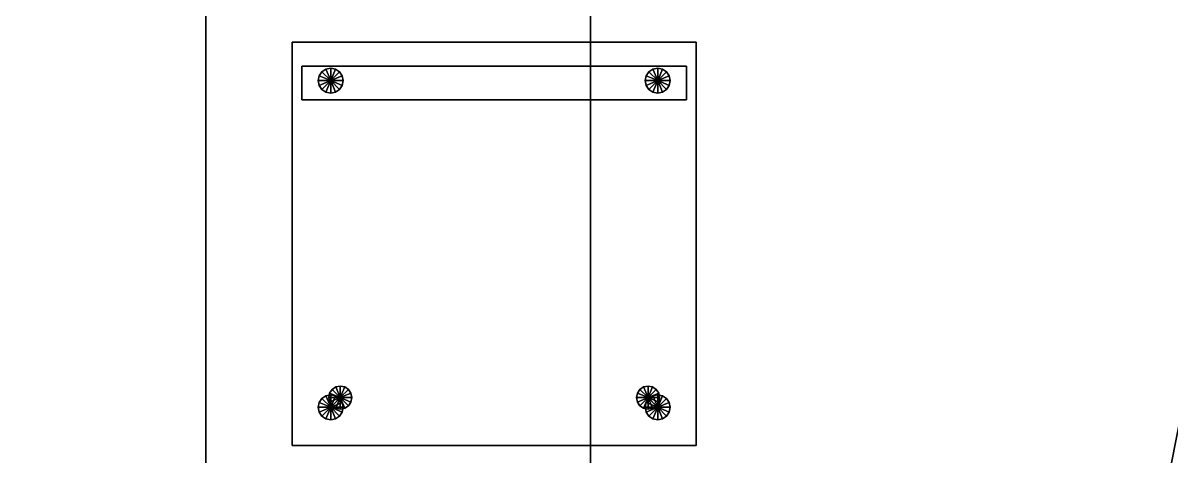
# Model space of a CAD drawing. Header units: millimetres. Extents: x -8000 to 18500, y -500 to 32500.
# Drawn here: x 4610 to 5804, y 1729 to 2180 of the extents above; entities that cross this region are included whole.
import ezdxf

# ---------------------------------------------------------------- set-up
doc = ezdxf.new("R2010")
doc.units = ezdxf.units.MM
for name, color, linetype in [('3D-COLUMNS', 7, 'Continuous'), ('3D-FINISH', 7, 'Continuous'), ('3D-FURNITURE', 7, 'Continuous'), ('3D-ROOF', 7, 'Continuous'), ('3D-SLABS', 7, 'Continuous')]:
    doc.layers.add(name, color=color, linetype=linetype)

msp = doc.modelspace()

# ---------------------------------------------------------------- linework, layer by layer
at = {"layer": '3D-COLUMNS', "color": 7}
for points in [[(4800, 0, 3600), (4800, 10000, 3600), (5200, 10000, 3600), (5200, 0, 3600)], [(4800, 0, 3600), (4800, 0, 3800), (4800, 10000, 3800), (4800, 10000, 3600)], [(4800, 0, 3800), (5200, 0, 3800), (5200, 10000, 3800), (4800, 10000, 3800)], [(5200, 0, 3600), (5200, 10000, 3600), (5200, 10000, 3800), (5200, 0, 3800)]]:
    msp.add_3dface(points, dxfattribs=at)
at = {"layer": '3D-FINISH', "color": 7}
for points in [[(200, 200, 590), (200, 9800, 590), (9800, 9800, 590), (9800, 200, 590)], [(200, 200, 600), (9800, 200, 600), (9800, 9800, 600), (200, 9800, 600)], [(200, 200, 3990), (200, 9800, 3990), (9800, 9800, 3990), (9800, 200, 3990)], [(200, 200, 4000), (9800, 200, 4000), (9800, 9800, 4000), (200, 9800, 4000)]]:
    msp.add_3dface(points, dxfattribs=at)
at = {"layer": '3D-FURNITURE', "color": 7}
for points in [[(4890, 1740, 1010), (4890, 2160, 1010), (5310, 2160, 1010), (5310, 1740, 1010)], [(4890, 2160, 1010), (4890, 2160, 1050), (5310, 2160, 1050), (5310, 2160, 1010)], [(4890, 1740, 1010), (4890, 1740, 1050), (4890, 2160, 1050), (4890, 2160, 1010)], [(4890, 1740, 1050), (5310, 1740, 1050), (5310, 2160, 1050), (4890, 2160, 1050)], [(5310, 1740, 1010), (5310, 2160, 1010), (5310, 2160, 1050), (5310, 1740, 1050)], [(4900, 2100, 1300), (4900, 2135, 1300), (5300, 2135, 1300), (5300, 2100, 1300)], [(4900, 2135, 1300), (4900, 2135, 1390), (5300, 2135, 1390), (5300, 2135, 1300)], [(4900, 2100, 1300), (4900, 2100, 1390), (4900, 2135, 1390), (4900, 2135, 1300)], [(4900, 2100, 1390), (5300, 2100, 1390), (5300, 2135, 1390), (4900, 2135, 1390)], [(4918, 2125, 600), (4917, 2120, 600), (4917, 2120, 1030), (4918, 2125, 1030)], [(4930, 2120, 1030), (4918, 2125, 1030), (4917, 2120, 1030), (4930, 2120, 1030)], [(4930, 2120, 600), (4917, 2120, 600), (4918, 2125, 600), (4930, 2120, 600)], [(4920.8, 2129.2, 600), (4918, 2125, 600), (4918, 2125, 1030), (4920.8, 2129.2, 1030)], [(4930, 2120, 1030), (4920.8, 2129.2, 1030), (4918, 2125, 1030), (4930, 2120, 1030)], [(4930, 2120, 600), (4918, 2125, 600), (4920.8, 2129.2, 600), (4930, 2120, 600)], [(4925, 2132, 600), (4920.8, 2129.2, 600), (4920.8, 2129.2, 1030), (4925, 2132, 1030)], [(4930, 2120, 1030), (4925, 2132, 1030), (4920.8, 2129.2, 1030), (4930, 2120, 1030)], [(4930, 2120, 600), (4920.8, 2129.2, 600), (4925, 2132, 600), (4930, 2120, 600)], [(4930, 2133, 600), (4925, 2132, 600), (4925, 2132, 1030), (4930, 2133, 1030)], [(4930, 2120, 1030), (4930, 2133, 1030), (4925, 2132, 1030), (4930, 2120, 1030)], [(4930, 2120, 600), (4925, 2132, 600), (4930, 2133, 600), (4930, 2120, 600)], [(4935, 2132, 600), (4930, 2133, 600), (4930, 2133, 1030), (4935, 2132, 1030)], [(4930, 2120, 1030), (4935, 2132, 1030), (4930, 2133, 1030), (4930, 2120, 1030)], [(4930, 2120, 600), (4930, 2133, 600), (4935, 2132, 600), (4930, 2120, 600)], [(4930, 2120, 1030), (4939.2, 2129.2, 1030), (4935, 2132, 1030), (4930, 2120, 1030)], [(4930, 2120, 600), (4935, 2132, 600), (4939.2, 2129.2, 600), (4930, 2120, 600)], [(4930, 2120, 1030), (4942, 2125, 1030), (4939.2, 2129.2, 1030), (4930, 2120, 1030)], [(4930, 2120, 600), (4939.2, 2129.2, 600), (4942, 2125, 600), (4930, 2120, 600)], [(4930, 2120, 1030), (4943, 2120, 1030), (4942, 2125, 1030), (4930, 2120, 1030)], [(4930, 2120, 600), (4942, 2125, 600), (4943, 2120, 600), (4930, 2120, 600)], [(4939.2, 2129.2, 600), (4935, 2132, 600), (4935, 2132, 1030), (4939.2, 2129.2, 1030)], [(4942, 2125, 600), (4939.2, 2129.2, 600), (4939.2, 2129.2, 1030), (4942, 2125, 1030)], [(4943, 2120, 600), (4942, 2125, 600), (4942, 2125, 1030), (4943, 2120, 1030)], [(5258, 2125, 600), (5257, 2120, 600), (5257, 2120, 1030), (5258, 2125, 1030)], [(5270, 2120, 1030), (5258, 2125, 1030), (5257, 2120, 1030), (5270, 2120, 1030)], [(5270, 2120, 600), (5257, 2120, 600), (5258, 2125, 600), (5270, 2120, 600)], [(5260.8, 2129.2, 600), (5258, 2125, 600), (5258, 2125, 1030), (5260.8, 2129.2, 1030)], [(5270, 2120, 1030), (5260.8, 2129.2, 1030), (5258, 2125, 1030), (5270, 2120, 1030)], [(5270, 2120, 600), (5258, 2125, 600), (5260.8, 2129.2, 600), (5270, 2120, 600)], [(5265, 2132, 600), (5260.8, 2129.2, 600), (5260.8, 2129.2, 1030), (5265, 2132, 1030)], [(5270, 2120, 1030), (5265, 2132, 1030), (5260.8, 2129.2, 1030), (5270, 2120, 1030)], [(5270, 2120, 600), (5260.8, 2129.2, 600), (5265, 2132, 600), (5270, 2120, 600)], [(5270, 2133, 600), (5265, 2132, 600), (5265, 2132, 1030), (5270, 2133, 1030)], [(5270, 2120, 1030), (5270, 2133, 1030), (5265, 2132, 1030), (5270, 2120, 1030)], [(5270, 2120, 600), (5265, 2132, 600), (5270, 2133, 600), (5270, 2120, 600)], [(5275, 2132, 600), (5270, 2133, 600), (5270, 2133, 1030), (5275, 2132, 1030)], [(5270, 2120, 1030), (5275, 2132, 1030), (5270, 2133, 1030), (5270, 2120, 1030)], [(5270, 2120, 600), (5270, 2133, 600), (5275, 2132, 600), (5270, 2120, 600)], [(5270, 2120, 1030), (5279.2, 2129.2, 1030), (5275, 2132, 1030), (5270, 2120, 1030)], [(5270, 2120, 600), (5275, 2132, 600), (5279.2, 2129.2, 600), (5270, 2120, 600)], [(5270, 2120, 1030), (5282, 2125, 1030), (5279.2, 2129.2, 1030), (5270, 2120, 1030)], [(5270, 2120, 600), (5279.2, 2129.2, 600), (5282, 2125, 600), (5270, 2120, 600)], [(5270, 2120, 1030), (5283, 2120, 1030), (5282, 2125, 1030), (5270, 2120, 1030)], [(5270, 2120, 600), (5282, 2125, 600), (5283, 2120, 600), (5270, 2120, 600)], [(5279.2, 2129.2, 600), (5275, 2132, 600), (5275, 2132, 1030), (5279.2, 2129.2, 1030)], [(5282, 2125, 600), (5279.2, 2129.2, 600), (5279.2, 2129.2, 1030), (5282, 2125, 1030)], [(5283, 2120, 600), (5282, 2125, 600), (5282, 2125, 1030), (5283, 2120, 1030)], [(5300, 2100, 1300), (5300, 2135, 1300), (5300, 2135, 1390), (5300, 2100, 1390)], [(4917, 2120, 600), (4918, 2115, 600), (4918, 2115, 1030), (4917, 2120, 1030)], [(4930, 2120, 1030), (4917, 2120, 1030), (4918, 2115, 1030), (4930, 2120, 1030)], [(4930, 2120, 600), (4918, 2115, 600), (4917, 2120, 600), (4930, 2120, 600)], [(4930, 2120, 1030), (4918, 2115, 1030), (4920.8, 2110.8, 1030), (4930, 2120, 1030)], [(4930, 2120, 600), (4920.8, 2110.8, 600), (4918, 2115, 600), (4930, 2120, 600)], [(4918, 2115, 600), (4920.8, 2110.8, 600), (4920.8, 2110.8, 1030), (4918, 2115, 1030)], [(4930, 2120, 1030), (4920.8, 2110.8, 1030), (4925, 2108, 1030), (4930, 2120, 1030)], [(4930, 2120, 600), (4925, 2108, 600), (4920.8, 2110.8, 600), (4930, 2120, 600)], [(4930, 2120, 1030), (4925, 2108, 1030), (4930, 2107, 1030), (4930, 2120, 1030)], [(4930, 2120, 600), (4930, 2107, 600), (4925, 2108, 600), (4930, 2120, 600)], [(4930, 2120, 1030), (4930, 2107, 1030), (4935, 2108, 1030), (4930, 2120, 1030)], [(4930, 2120, 600), (4935, 2108, 600), (4930, 2107, 600), (4930, 2120, 600)], [(4930, 2120, 1030), (4935, 2108, 1030), (4939.2, 2110.8, 1030), (4930, 2120, 1030)], [(4930, 2120, 600), (4939.2, 2110.8, 600), (4935, 2108, 600), (4930, 2120, 600)], [(4930, 2120, 1030), (4939.2, 2110.8, 1030), (4942, 2115, 1030), (4930, 2120, 1030)], [(4930, 2120, 600), (4942, 2115, 600), (4939.2, 2110.8, 600), (4930, 2120, 600)], [(4930, 2120, 1030), (4942, 2115, 1030), (4943, 2120, 1030), (4930, 2120, 1030)], [(4930, 2120, 600), (4943, 2120, 600), (4942, 2115, 600), (4930, 2120, 600)], [(4939.2, 2110.8, 600), (4942, 2115, 600), (4942, 2115, 1030), (4939.2, 2110.8, 1030)], [(4942, 2115, 600), (4943, 2120, 600), (4943, 2120, 1030), (4942, 2115, 1030)], [(5257, 2120, 600), (5258, 2115, 600), (5258, 2115, 1030), (5257, 2120, 1030)], [(5270, 2120, 1030), (5257, 2120, 1030), (5258, 2115, 1030), (5270, 2120, 1030)], [(5270, 2120, 600), (5258, 2115, 600), (5257, 2120, 600), (5270, 2120, 600)], [(5270, 2120, 1030), (5258, 2115, 1030), (5260.8, 2110.8, 1030), (5270, 2120, 1030)], [(5270, 2120, 600), (5260.8, 2110.8, 600), (5258, 2115, 600), (5270, 2120, 600)], [(5258, 2115, 600), (5260.8, 2110.8, 600), (5260.8, 2110.8, 1030), (5258, 2115, 1030)], [(5270, 2120, 1030), (5260.8, 2110.8, 1030), (5265, 2108, 1030), (5270, 2120, 1030)], [(5270, 2120, 600), (5265, 2108, 600), (5260.8, 2110.8, 600), (5270, 2120, 600)], [(5270, 2120, 1030), (5265, 2108, 1030), (5270, 2107, 1030), (5270, 2120, 1030)], [(5270, 2120, 600), (5270, 2107, 600), (5265, 2108, 600), (5270, 2120, 600)], [(5270, 2120, 1030), (5270, 2107, 1030), (5275, 2108, 1030), (5270, 2120, 1030)], [(5270, 2120, 600), (5275, 2108, 600), (5270, 2107, 600), (5270, 2120, 600)], [(5270, 2120, 1030), (5275, 2108, 1030), (5279.2, 2110.8, 1030), (5270, 2120, 1030)], [(5270, 2120, 600), (5279.2, 2110.8, 600), (5275, 2108, 600), (5270, 2120, 600)], [(5270, 2120, 1030), (5279.2, 2110.8, 1030), (5282, 2115, 1030), (5270, 2120, 1030)], [(5270, 2120, 600), (5282, 2115, 600), (5279.2, 2110.8, 600), (5270, 2120, 600)], [(5270, 2120, 1030), (5282, 2115, 1030), (5283, 2120, 1030), (5270, 2120, 1030)], [(5270, 2120, 600), (5283, 2120, 600), (5282, 2115, 600), (5270, 2120, 600)], [(5279.2, 2110.8, 600), (5282, 2115, 600), (5282, 2115, 1030), (5279.2, 2110.8, 1030)], [(5282, 2115, 600), (5283, 2120, 600), (5283, 2120, 1030), (5282, 2115, 1030)], [(4920.8, 2110.8, 600), (4925, 2108, 600), (4925, 2108, 1030), (4920.8, 2110.8, 1030)], [(4925, 2108, 600), (4930, 2107, 600), (4930, 2107, 1030), (4925, 2108, 1030)], [(4930, 2107, 600), (4935, 2108, 600), (4935, 2108, 1030), (4930, 2107, 1030)], [(4935, 2108, 600), (4939.2, 2110.8, 600), (4939.2, 2110.8, 1030), (4935, 2108, 1030)], [(5260.8, 2110.8, 600), (5265, 2108, 600), (5265, 2108, 1030), (5260.8, 2110.8, 1030)], [(5265, 2108, 600), (5270, 2107, 600), (5270, 2107, 1030), (5265, 2108, 1030)], [(5270, 2107, 600), (5275, 2108, 600), (5275, 2108, 1030), (5270, 2107, 1030)], [(5275, 2108, 600), (5279.2, 2110.8, 600), (5279.2, 2110.8, 1030), (5275, 2108, 1030)], [(4900, 2100, 1300), (5300, 2100, 1300), (5300, 2100, 1390), (4900, 2100, 1390)], [(4925, 1792, 600), (4920.8, 1789.2, 600), (4920.8, 1789.2, 1030), (4925, 1792, 1030)], [(4930, 1780, 1030), (4925, 1792, 1030), (4920.8, 1789.2, 1030), (4930, 1780, 1030)], [(4930, 1780, 600), (4920.8, 1789.2, 600), (4925, 1792, 600), (4930, 1780, 600)], [(4930, 1793, 600), (4925, 1792, 600), (4925, 1792, 1030), (4930, 1793, 1030)], [(4930, 1780, 1030), (4930, 1793, 1030), (4925, 1792, 1030), (4930, 1780, 1030)], [(4930, 1780, 600), (4925, 1792, 600), (4930, 1793, 600), (4930, 1780, 600)], [(4928.9, 1794.6, 1030), (4928, 1790, 1030), (4928, 1790, 1380), (4928.9, 1794.6, 1380)], [(4940, 1790, 1380), (4928.9, 1794.6, 1380), (4928, 1790, 1380), (4940, 1790, 1380)], [(4940, 1790, 1030), (4928, 1790, 1030), (4928.9, 1794.6, 1030), (4940, 1790, 1030)], [(4931.5, 1798.5, 1030), (4928.9, 1794.6, 1030), (4928.9, 1794.6, 1380), (4931.5, 1798.5, 1380)], [(4940, 1790, 1380), (4931.5, 1798.5, 1380), (4928.9, 1794.6, 1380), (4940, 1790, 1380)], [(4940, 1790, 1030), (4928.9, 1794.6, 1030), (4931.5, 1798.5, 1030), (4940, 1790, 1030)], [(4935, 1792, 600), (4930, 1793, 600), (4930, 1793, 1030), (4935, 1792, 1030)], [(4930, 1780, 1030), (4935, 1792, 1030), (4930, 1793, 1030), (4930, 1780, 1030)], [(4930, 1780, 600), (4930, 1793, 600), (4935, 1792, 600), (4930, 1780, 600)], [(4930, 1780, 1030), (4939.2, 1789.2, 1030), (4935, 1792, 1030), (4930, 1780, 1030)], [(4930, 1780, 600), (4935, 1792, 600), (4939.2, 1789.2, 600), (4930, 1780, 600)], [(4935.4, 1801.1, 1030), (4931.5, 1798.5, 1030), (4931.5, 1798.5, 1380), (4935.4, 1801.1, 1380)], [(4940, 1790, 1380), (4935.4, 1801.1, 1380), (4931.5, 1798.5, 1380), (4940, 1790, 1380)], [(4940, 1790, 1030), (4931.5, 1798.5, 1030), (4935.4, 1801.1, 1030), (4940, 1790, 1030)], [(4939.2, 1789.2, 600), (4935, 1792, 600), (4935, 1792, 1030), (4939.2, 1789.2, 1030)], [(4940, 1802, 1030), (4935.4, 1801.1, 1030), (4935.4, 1801.1, 1380), (4940, 1802, 1380)], [(4940, 1790, 1380), (4940, 1802, 1380), (4935.4, 1801.1, 1380), (4940, 1790, 1380)], [(4940, 1790, 1030), (4935.4, 1801.1, 1030), (4940, 1802, 1030), (4940, 1790, 1030)], [(4944.6, 1801.1, 1030), (4940, 1802, 1030), (4940, 1802, 1380), (4944.6, 1801.1, 1380)], [(4940, 1790, 1380), (4944.6, 1801.1, 1380), (4940, 1802, 1380), (4940, 1790, 1380)], [(4940, 1790, 1030), (4940, 1802, 1030), (4944.6, 1801.1, 1030), (4940, 1790, 1030)], [(4940, 1790, 1380), (4948.5, 1798.5, 1380), (4944.6, 1801.1, 1380), (4940, 1790, 1380)], [(4940, 1790, 1030), (4944.6, 1801.1, 1030), (4948.5, 1798.5, 1030), (4940, 1790, 1030)], [(4940, 1790, 1380), (4951.1, 1794.6, 1380), (4948.5, 1798.5, 1380), (4940, 1790, 1380)], [(4940, 1790, 1030), (4948.5, 1798.5, 1030), (4951.1, 1794.6, 1030), (4940, 1790, 1030)], [(4940, 1790, 1380), (4952, 1790, 1380), (4951.1, 1794.6, 1380), (4940, 1790, 1380)], [(4940, 1790, 1030), (4951.1, 1794.6, 1030), (4952, 1790, 1030), (4940, 1790, 1030)], [(4948.5, 1798.5, 1030), (4944.6, 1801.1, 1030), (4944.6, 1801.1, 1380), (4948.5, 1798.5, 1380)], [(4951.1, 1794.6, 1030), (4948.5, 1798.5, 1030), (4948.5, 1798.5, 1380), (4951.1, 1794.6, 1380)], [(4952, 1790, 1030), (4951.1, 1794.6, 1030), (4951.1, 1794.6, 1380), (4952, 1790, 1380)], [(5248.9, 1794.6, 1030), (5248, 1790, 1030), (5248, 1790, 1380), (5248.9, 1794.6, 1380)], [(5260, 1790, 1380), (5248.9, 1794.6, 1380), (5248, 1790, 1380), (5260, 1790, 1380)], [(5260, 1790, 1030), (5248, 1790, 1030), (5248.9, 1794.6, 1030), (5260, 1790, 1030)], [(5251.5, 1798.5, 1030), (5248.9, 1794.6, 1030), (5248.9, 1794.6, 1380), (5251.5, 1798.5, 1380)], [(5260, 1790, 1380), (5251.5, 1798.5, 1380), (5248.9, 1794.6, 1380), (5260, 1790, 1380)], [(5260, 1790, 1030), (5248.9, 1794.6, 1030), (5251.5, 1798.5, 1030), (5260, 1790, 1030)], [(5255.4, 1801.1, 1030), (5251.5, 1798.5, 1030), (5251.5, 1798.5, 1380), (5255.4, 1801.1, 1380)], [(5260, 1790, 1380), (5255.4, 1801.1, 1380), (5251.5, 1798.5, 1380), (5260, 1790, 1380)], [(5260, 1790, 1030), (5251.5, 1798.5, 1030), (5255.4, 1801.1, 1030), (5260, 1790, 1030)], [(5260, 1802, 1030), (5255.4, 1801.1, 1030), (5255.4, 1801.1, 1380), (5260, 1802, 1380)], [(5260, 1790, 1380), (5260, 1802, 1380), (5255.4, 1801.1, 1380), (5260, 1790, 1380)], [(5260, 1790, 1030), (5255.4, 1801.1, 1030), (5260, 1802, 1030), (5260, 1790, 1030)], [(5264.6, 1801.1, 1030), (5260, 1802, 1030), (5260, 1802, 1380), (5264.6, 1801.1, 1380)], [(5260, 1790, 1380), (5264.6, 1801.1, 1380), (5260, 1802, 1380), (5260, 1790, 1380)], [(5260, 1790, 1030), (5260, 1802, 1030), (5264.6, 1801.1, 1030), (5260, 1790, 1030)], [(5260, 1790, 1380), (5268.5, 1798.5, 1380), (5264.6, 1801.1, 1380), (5260, 1790, 1380)], [(5260, 1790, 1030), (5264.6, 1801.1, 1030), (5268.5, 1798.5, 1030), (5260, 1790, 1030)], [(5260, 1790, 1380), (5271.1, 1794.6, 1380), (5268.5, 1798.5, 1380), (5260, 1790, 1380)], [(5260, 1790, 1030), (5268.5, 1798.5, 1030), (5271.1, 1794.6, 1030), (5260, 1790, 1030)], [(5260, 1790, 1380), (5272, 1790, 1380), (5271.1, 1794.6, 1380), (5260, 1790, 1380)], [(5260, 1790, 1030), (5271.1, 1794.6, 1030), (5272, 1790, 1030), (5260, 1790, 1030)], [(5265, 1792, 600), (5260.8, 1789.2, 600), (5260.8, 1789.2, 1030), (5265, 1792, 1030)], [(5270, 1780, 1030), (5265, 1792, 1030), (5260.8, 1789.2, 1030), (5270, 1780, 1030)], [(5270, 1780, 600), (5260.8, 1789.2, 600), (5265, 1792, 600), (5270, 1780, 600)], [(5268.5, 1798.5, 1030), (5264.6, 1801.1, 1030), (5264.6, 1801.1, 1380), (5268.5, 1798.5, 1380)], [(5270, 1793, 600), (5265, 1792, 600), (5265, 1792, 1030), (5270, 1793, 1030)], [(5270, 1780, 1030), (5270, 1793, 1030), (5265, 1792, 1030), (5270, 1780, 1030)], [(5270, 1780, 600), (5265, 1792, 600), (5270, 1793, 600), (5270, 1780, 600)], [(5271.1, 1794.6, 1030), (5268.5, 1798.5, 1030), (5268.5, 1798.5, 1380), (5271.1, 1794.6, 1380)], [(5275, 1792, 600), (5270, 1793, 600), (5270, 1793, 1030), (5275, 1792, 1030)], [(5270, 1780, 1030), (5275, 1792, 1030), (5270, 1793, 1030), (5270, 1780, 1030)], [(5270, 1780, 600), (5270, 1793, 600), (5275, 1792, 600), (5270, 1780, 600)], [(5270, 1780, 1030), (5279.2, 1789.2, 1030), (5275, 1792, 1030), (5270, 1780, 1030)], [(5270, 1780, 600), (5275, 1792, 600), (5279.2, 1789.2, 600), (5270, 1780, 600)], [(5272, 1790, 1030), (5271.1, 1794.6, 1030), (5271.1, 1794.6, 1380), (5272, 1790, 1380)], [(5279.2, 1789.2, 600), (5275, 1792, 600), (5275, 1792, 1030), (5279.2, 1789.2, 1030)], [(4918, 1785, 600), (4917, 1780, 600), (4917, 1780, 1030), (4918, 1785, 1030)], [(4930, 1780, 1030), (4918, 1785, 1030), (4917, 1780, 1030), (4930, 1780, 1030)], [(4930, 1780, 600), (4917, 1780, 600), (4918, 1785, 600), (4930, 1780, 600)], [(4917, 1780, 600), (4918, 1775, 600), (4918, 1775, 1030), (4917, 1780, 1030)], [(4930, 1780, 1030), (4917, 1780, 1030), (4918, 1775, 1030), (4930, 1780, 1030)], [(4930, 1780, 600), (4918, 1775, 600), (4917, 1780, 600), (4930, 1780, 600)], [(4920.8, 1789.2, 600), (4918, 1785, 600), (4918, 1785, 1030), (4920.8, 1789.2, 1030)], [(4930, 1780, 1030), (4920.8, 1789.2, 1030), (4918, 1785, 1030), (4930, 1780, 1030)], [(4930, 1780, 600), (4918, 1785, 600), (4920.8, 1789.2, 600), (4930, 1780, 600)], [(4930, 1780, 1030), (4918, 1775, 1030), (4920.8, 1770.8, 1030), (4930, 1780, 1030)], [(4930, 1780, 600), (4920.8, 1770.8, 600), (4918, 1775, 600), (4930, 1780, 600)], [(4930, 1780, 1030), (4920.8, 1770.8, 1030), (4925, 1768, 1030), (4930, 1780, 1030)], [(4930, 1780, 600), (4925, 1768, 600), (4920.8, 1770.8, 600), (4930, 1780, 600)], [(4930, 1780, 1030), (4925, 1768, 1030), (4930, 1767, 1030), (4930, 1780, 1030)], [(4930, 1780, 600), (4930, 1767, 600), (4925, 1768, 600), (4930, 1780, 600)], [(4928, 1790, 1030), (4928.9, 1785.4, 1030), (4928.9, 1785.4, 1380), (4928, 1790, 1380)], [(4940, 1790, 1380), (4928, 1790, 1380), (4928.9, 1785.4, 1380), (4940, 1790, 1380)], [(4940, 1790, 1030), (4928.9, 1785.4, 1030), (4928, 1790, 1030), (4940, 1790, 1030)], [(4940, 1790, 1380), (4928.9, 1785.4, 1380), (4931.5, 1781.5, 1380), (4940, 1790, 1380)], [(4940, 1790, 1030), (4931.5, 1781.5, 1030), (4928.9, 1785.4, 1030), (4940, 1790, 1030)], [(4928.9, 1785.4, 1030), (4931.5, 1781.5, 1030), (4931.5, 1781.5, 1380), (4928.9, 1785.4, 1380)], [(4930, 1780, 1030), (4942, 1785, 1030), (4939.2, 1789.2, 1030), (4930, 1780, 1030)], [(4930, 1780, 600), (4939.2, 1789.2, 600), (4942, 1785, 600), (4930, 1780, 600)], [(4930, 1780, 1030), (4943, 1780, 1030), (4942, 1785, 1030), (4930, 1780, 1030)], [(4930, 1780, 600), (4942, 1785, 600), (4943, 1780, 600), (4930, 1780, 600)], [(4930, 1780, 1030), (4930, 1767, 1030), (4935, 1768, 1030), (4930, 1780, 1030)], [(4930, 1780, 600), (4935, 1768, 600), (4930, 1767, 600), (4930, 1780, 600)], [(4930, 1780, 1030), (4935, 1768, 1030), (4939.2, 1770.8, 1030), (4930, 1780, 1030)], [(4930, 1780, 600), (4939.2, 1770.8, 600), (4935, 1768, 600), (4930, 1780, 600)], [(4930, 1780, 1030), (4939.2, 1770.8, 1030), (4942, 1775, 1030), (4930, 1780, 1030)], [(4930, 1780, 600), (4942, 1775, 600), (4939.2, 1770.8, 600), (4930, 1780, 600)], [(4930, 1780, 1030), (4942, 1775, 1030), (4943, 1780, 1030), (4930, 1780, 1030)], [(4930, 1780, 600), (4943, 1780, 600), (4942, 1775, 600), (4930, 1780, 600)], [(4940, 1790, 1380), (4931.5, 1781.5, 1380), (4935.4, 1778.9, 1380), (4940, 1790, 1380)], [(4940, 1790, 1030), (4935.4, 1778.9, 1030), (4931.5, 1781.5, 1030), (4940, 1790, 1030)], [(4931.5, 1781.5, 1030), (4935.4, 1778.9, 1030), (4935.4, 1778.9, 1380), (4931.5, 1781.5, 1380)], [(4940, 1790, 1380), (4935.4, 1778.9, 1380), (4940, 1778, 1380), (4940, 1790, 1380)], [(4940, 1790, 1030), (4940, 1778, 1030), (4935.4, 1778.9, 1030), (4940, 1790, 1030)], [(4935.4, 1778.9, 1030), (4940, 1778, 1030), (4940, 1778, 1380), (4935.4, 1778.9, 1380)], [(4942, 1785, 600), (4939.2, 1789.2, 600), (4939.2, 1789.2, 1030), (4942, 1785, 1030)], [(4940, 1790, 1380), (4940, 1778, 1380), (4944.6, 1778.9, 1380), (4940, 1790, 1380)], [(4940, 1790, 1030), (4944.6, 1778.9, 1030), (4940, 1778, 1030), (4940, 1790, 1030)], [(4940, 1790, 1380), (4944.6, 1778.9, 1380), (4948.5, 1781.5, 1380), (4940, 1790, 1380)], [(4940, 1790, 1030), (4948.5, 1781.5, 1030), (4944.6, 1778.9, 1030), (4940, 1790, 1030)], [(4940, 1790, 1380), (4948.5, 1781.5, 1380), (4951.1, 1785.4, 1380), (4940, 1790, 1380)], [(4940, 1790, 1030), (4951.1, 1785.4, 1030), (4948.5, 1781.5, 1030), (4940, 1790, 1030)], [(4940, 1790, 1380), (4951.1, 1785.4, 1380), (4952, 1790, 1380), (4940, 1790, 1380)], [(4940, 1790, 1030), (4952, 1790, 1030), (4951.1, 1785.4, 1030), (4940, 1790, 1030)], [(4940, 1778, 1030), (4944.6, 1778.9, 1030), (4944.6, 1778.9, 1380), (4940, 1778, 1380)], [(4943, 1780, 600), (4942, 1785, 600), (4942, 1785, 1030), (4943, 1780, 1030)], [(4942, 1775, 600), (4943, 1780, 600), (4943, 1780, 1030), (4942, 1775, 1030)], [(4944.6, 1778.9, 1030), (4948.5, 1781.5, 1030), (4948.5, 1781.5, 1380), (4944.6, 1778.9, 1380)], [(4948.5, 1781.5, 1030), (4951.1, 1785.4, 1030), (4951.1, 1785.4, 1380), (4948.5, 1781.5, 1380)], [(4951.1, 1785.4, 1030), (4952, 1790, 1030), (4952, 1790, 1380), (4951.1, 1785.4, 1380)], [(5248, 1790, 1030), (5248.9, 1785.4, 1030), (5248.9, 1785.4, 1380), (5248, 1790, 1380)], [(5260, 1790, 1380), (5248, 1790, 1380), (5248.9, 1785.4, 1380), (5260, 1790, 1380)], [(5260, 1790, 1030), (5248.9, 1785.4, 1030), (5248, 1790, 1030), (5260, 1790, 1030)], [(5260, 1790, 1380), (5248.9, 1785.4, 1380), (5251.5, 1781.5, 1380), (5260, 1790, 1380)], [(5260, 1790, 1030), (5251.5, 1781.5, 1030), (5248.9, 1785.4, 1030), (5260, 1790, 1030)], [(5248.9, 1785.4, 1030), (5251.5, 1781.5, 1030), (5251.5, 1781.5, 1380), (5248.9, 1785.4, 1380)], [(5260, 1790, 1380), (5251.5, 1781.5, 1380), (5255.4, 1778.9, 1380), (5260, 1790, 1380)], [(5260, 1790, 1030), (5255.4, 1778.9, 1030), (5251.5, 1781.5, 1030), (5260, 1790, 1030)], [(5251.5, 1781.5, 1030), (5255.4, 1778.9, 1030), (5255.4, 1778.9, 1380), (5251.5, 1781.5, 1380)], [(5260, 1790, 1380), (5255.4, 1778.9, 1380), (5260, 1778, 1380), (5260, 1790, 1380)], [(5260, 1790, 1030), (5260, 1778, 1030), (5255.4, 1778.9, 1030), (5260, 1790, 1030)], [(5255.4, 1778.9, 1030), (5260, 1778, 1030), (5260, 1778, 1380), (5255.4, 1778.9, 1380)], [(5258, 1785, 600), (5257, 1780, 600), (5257, 1780, 1030), (5258, 1785, 1030)], [(5270, 1780, 1030), (5258, 1785, 1030), (5257, 1780, 1030), (5270, 1780, 1030)], [(5270, 1780, 600), (5257, 1780, 600), (5258, 1785, 600), (5270, 1780, 600)], [(5257, 1780, 600), (5258, 1775, 600), (5258, 1775, 1030), (5257, 1780, 1030)], [(5270, 1780, 1030), (5257, 1780, 1030), (5258, 1775, 1030), (5270, 1780, 1030)], [(5270, 1780, 600), (5258, 1775, 600), (5257, 1780, 600), (5270, 1780, 600)], [(5260.8, 1789.2, 600), (5258, 1785, 600), (5258, 1785, 1030), (5260.8, 1789.2, 1030)], [(5270, 1780, 1030), (5260.8, 1789.2, 1030), (5258, 1785, 1030), (5270, 1780, 1030)], [(5270, 1780, 600), (5258, 1785, 600), (5260.8, 1789.2, 600), (5270, 1780, 600)], [(5270, 1780, 1030), (5258, 1775, 1030), (5260.8, 1770.8, 1030), (5270, 1780, 1030)], [(5270, 1780, 600), (5260.8, 1770.8, 600), (5258, 1775, 600), (5270, 1780, 600)], [(5260, 1790, 1380), (5260, 1778, 1380), (5264.6, 1778.9, 1380), (5260, 1790, 1380)], [(5260, 1790, 1030), (5264.6, 1778.9, 1030), (5260, 1778, 1030), (5260, 1790, 1030)], [(5260, 1790, 1380), (5264.6, 1778.9, 1380), (5268.5, 1781.5, 1380), (5260, 1790, 1380)], [(5260, 1790, 1030), (5268.5, 1781.5, 1030), (5264.6, 1778.9, 1030), (5260, 1790, 1030)], [(5260, 1790, 1380), (5268.5, 1781.5, 1380), (5271.1, 1785.4, 1380), (5260, 1790, 1380)], [(5260, 1790, 1030), (5271.1, 1785.4, 1030), (5268.5, 1781.5, 1030), (5260, 1790, 1030)], [(5260, 1790, 1380), (5271.1, 1785.4, 1380), (5272, 1790, 1380), (5260, 1790, 1380)], [(5260, 1790, 1030), (5272, 1790, 1030), (5271.1, 1785.4, 1030), (5260, 1790, 1030)], [(5260, 1778, 1030), (5264.6, 1778.9, 1030), (5264.6, 1778.9, 1380), (5260, 1778, 1380)], [(5270, 1780, 1030), (5260.8, 1770.8, 1030), (5265, 1768, 1030), (5270, 1780, 1030)], [(5270, 1780, 600), (5265, 1768, 600), (5260.8, 1770.8, 600), (5270, 1780, 600)], [(5264.6, 1778.9, 1030), (5268.5, 1781.5, 1030), (5268.5, 1781.5, 1380), (5264.6, 1778.9, 1380)], [(5270, 1780, 1030), (5265, 1768, 1030), (5270, 1767, 1030), (5270, 1780, 1030)], [(5270, 1780, 600), (5270, 1767, 600), (5265, 1768, 600), (5270, 1780, 600)], [(5268.5, 1781.5, 1030), (5271.1, 1785.4, 1030), (5271.1, 1785.4, 1380), (5268.5, 1781.5, 1380)], [(5270, 1780, 1030), (5282, 1785, 1030), (5279.2, 1789.2, 1030), (5270, 1780, 1030)], [(5270, 1780, 600), (5279.2, 1789.2, 600), (5282, 1785, 600), (5270, 1780, 600)], [(5270, 1780, 1030), (5283, 1780, 1030), (5282, 1785, 1030), (5270, 1780, 1030)], [(5270, 1780, 600), (5282, 1785, 600), (5283, 1780, 600), (5270, 1780, 600)], [(5270, 1780, 1030), (5270, 1767, 1030), (5275, 1768, 1030), (5270, 1780, 1030)], [(5270, 1780, 600), (5275, 1768, 600), (5270, 1767, 600), (5270, 1780, 600)], [(5270, 1780, 1030), (5275, 1768, 1030), (5279.2, 1770.8, 1030), (5270, 1780, 1030)], [(5270, 1780, 600), (5279.2, 1770.8, 600), (5275, 1768, 600), (5270, 1780, 600)], [(5270, 1780, 1030), (5279.2, 1770.8, 1030), (5282, 1775, 1030), (5270, 1780, 1030)], [(5270, 1780, 600), (5282, 1775, 600), (5279.2, 1770.8, 600), (5270, 1780, 600)], [(5270, 1780, 1030), (5282, 1775, 1030), (5283, 1780, 1030), (5270, 1780, 1030)], [(5270, 1780, 600), (5283, 1780, 600), (5282, 1775, 600), (5270, 1780, 600)], [(5271.1, 1785.4, 1030), (5272, 1790, 1030), (5272, 1790, 1380), (5271.1, 1785.4, 1380)], [(5282, 1785, 600), (5279.2, 1789.2, 600), (5279.2, 1789.2, 1030), (5282, 1785, 1030)], [(5283, 1780, 600), (5282, 1785, 600), (5282, 1785, 1030), (5283, 1780, 1030)], [(5282, 1775, 600), (5283, 1780, 600), (5283, 1780, 1030), (5282, 1775, 1030)], [(4918, 1775, 600), (4920.8, 1770.8, 600), (4920.8, 1770.8, 1030), (4918, 1775, 1030)], [(4920.8, 1770.8, 600), (4925, 1768, 600), (4925, 1768, 1030), (4920.8, 1770.8, 1030)], [(4925, 1768, 600), (4930, 1767, 600), (4930, 1767, 1030), (4925, 1768, 1030)], [(4930, 1767, 600), (4935, 1768, 600), (4935, 1768, 1030), (4930, 1767, 1030)], [(4935, 1768, 600), (4939.2, 1770.8, 600), (4939.2, 1770.8, 1030), (4935, 1768, 1030)], [(4939.2, 1770.8, 600), (4942, 1775, 600), (4942, 1775, 1030), (4939.2, 1770.8, 1030)], [(5258, 1775, 600), (5260.8, 1770.8, 600), (5260.8, 1770.8, 1030), (5258, 1775, 1030)], [(5260.8, 1770.8, 600), (5265, 1768, 600), (5265, 1768, 1030), (5260.8, 1770.8, 1030)], [(5265, 1768, 600), (5270, 1767, 600), (5270, 1767, 1030), (5265, 1768, 1030)], [(5270, 1767, 600), (5275, 1768, 600), (5275, 1768, 1030), (5270, 1767, 1030)], [(5275, 1768, 600), (5279.2, 1770.8, 600), (5279.2, 1770.8, 1030), (5275, 1768, 1030)], [(5279.2, 1770.8, 600), (5282, 1775, 600), (5282, 1775, 1030), (5279.2, 1770.8, 1030)], [(5812, 1760.7, 1298), (5780, 1600, 1298), (5780, 1600, 1330), (5812, 1760.7, 1330)], [(6200, 1600, 1330), (5812, 1760.7, 1330), (5780, 1600, 1330), (6200, 1600, 1330)], [(6200, 1600, 1298), (5780, 1600, 1298), (5812, 1760.7, 1298), (6200, 1600, 1298)], [(4890, 1740, 1010), (5310, 1740, 1010), (5310, 1740, 1050), (4890, 1740, 1050)]]:
    msp.add_3dface(points, dxfattribs=at)
at = {"layer": '3D-ROOF', "color": 7}
for points in [[(0, 0, 7000), (0, 10000, 7000), (10000, 10000, 7000), (10000, 0, 7000)], [(0, 0, 7200), (10000, 0, 7200), (10000, 10000, 7200), (0, 10000, 7200)]]:
    msp.add_3dface(points, dxfattribs=at)
at = {"layer": '3D-SLABS', "color": 7}
for points in [[(0, 0), (0, 10000), (10000, 10000), (10000, 0)], [(0, 0, 600), (10000, 0, 600), (10000, 10000, 600), (0, 10000, 600)], [(0, 0, 3800), (0, 4000, 3800), (10000, 4000, 3800), (10000, 0, 3800)], [(0, 0, 4000), (10000, 0, 4000), (10000, 4000, 4000), (0, 4000, 4000)]]:
    msp.add_3dface(points, dxfattribs=at)

doc.saveas('drawing.dxf')
